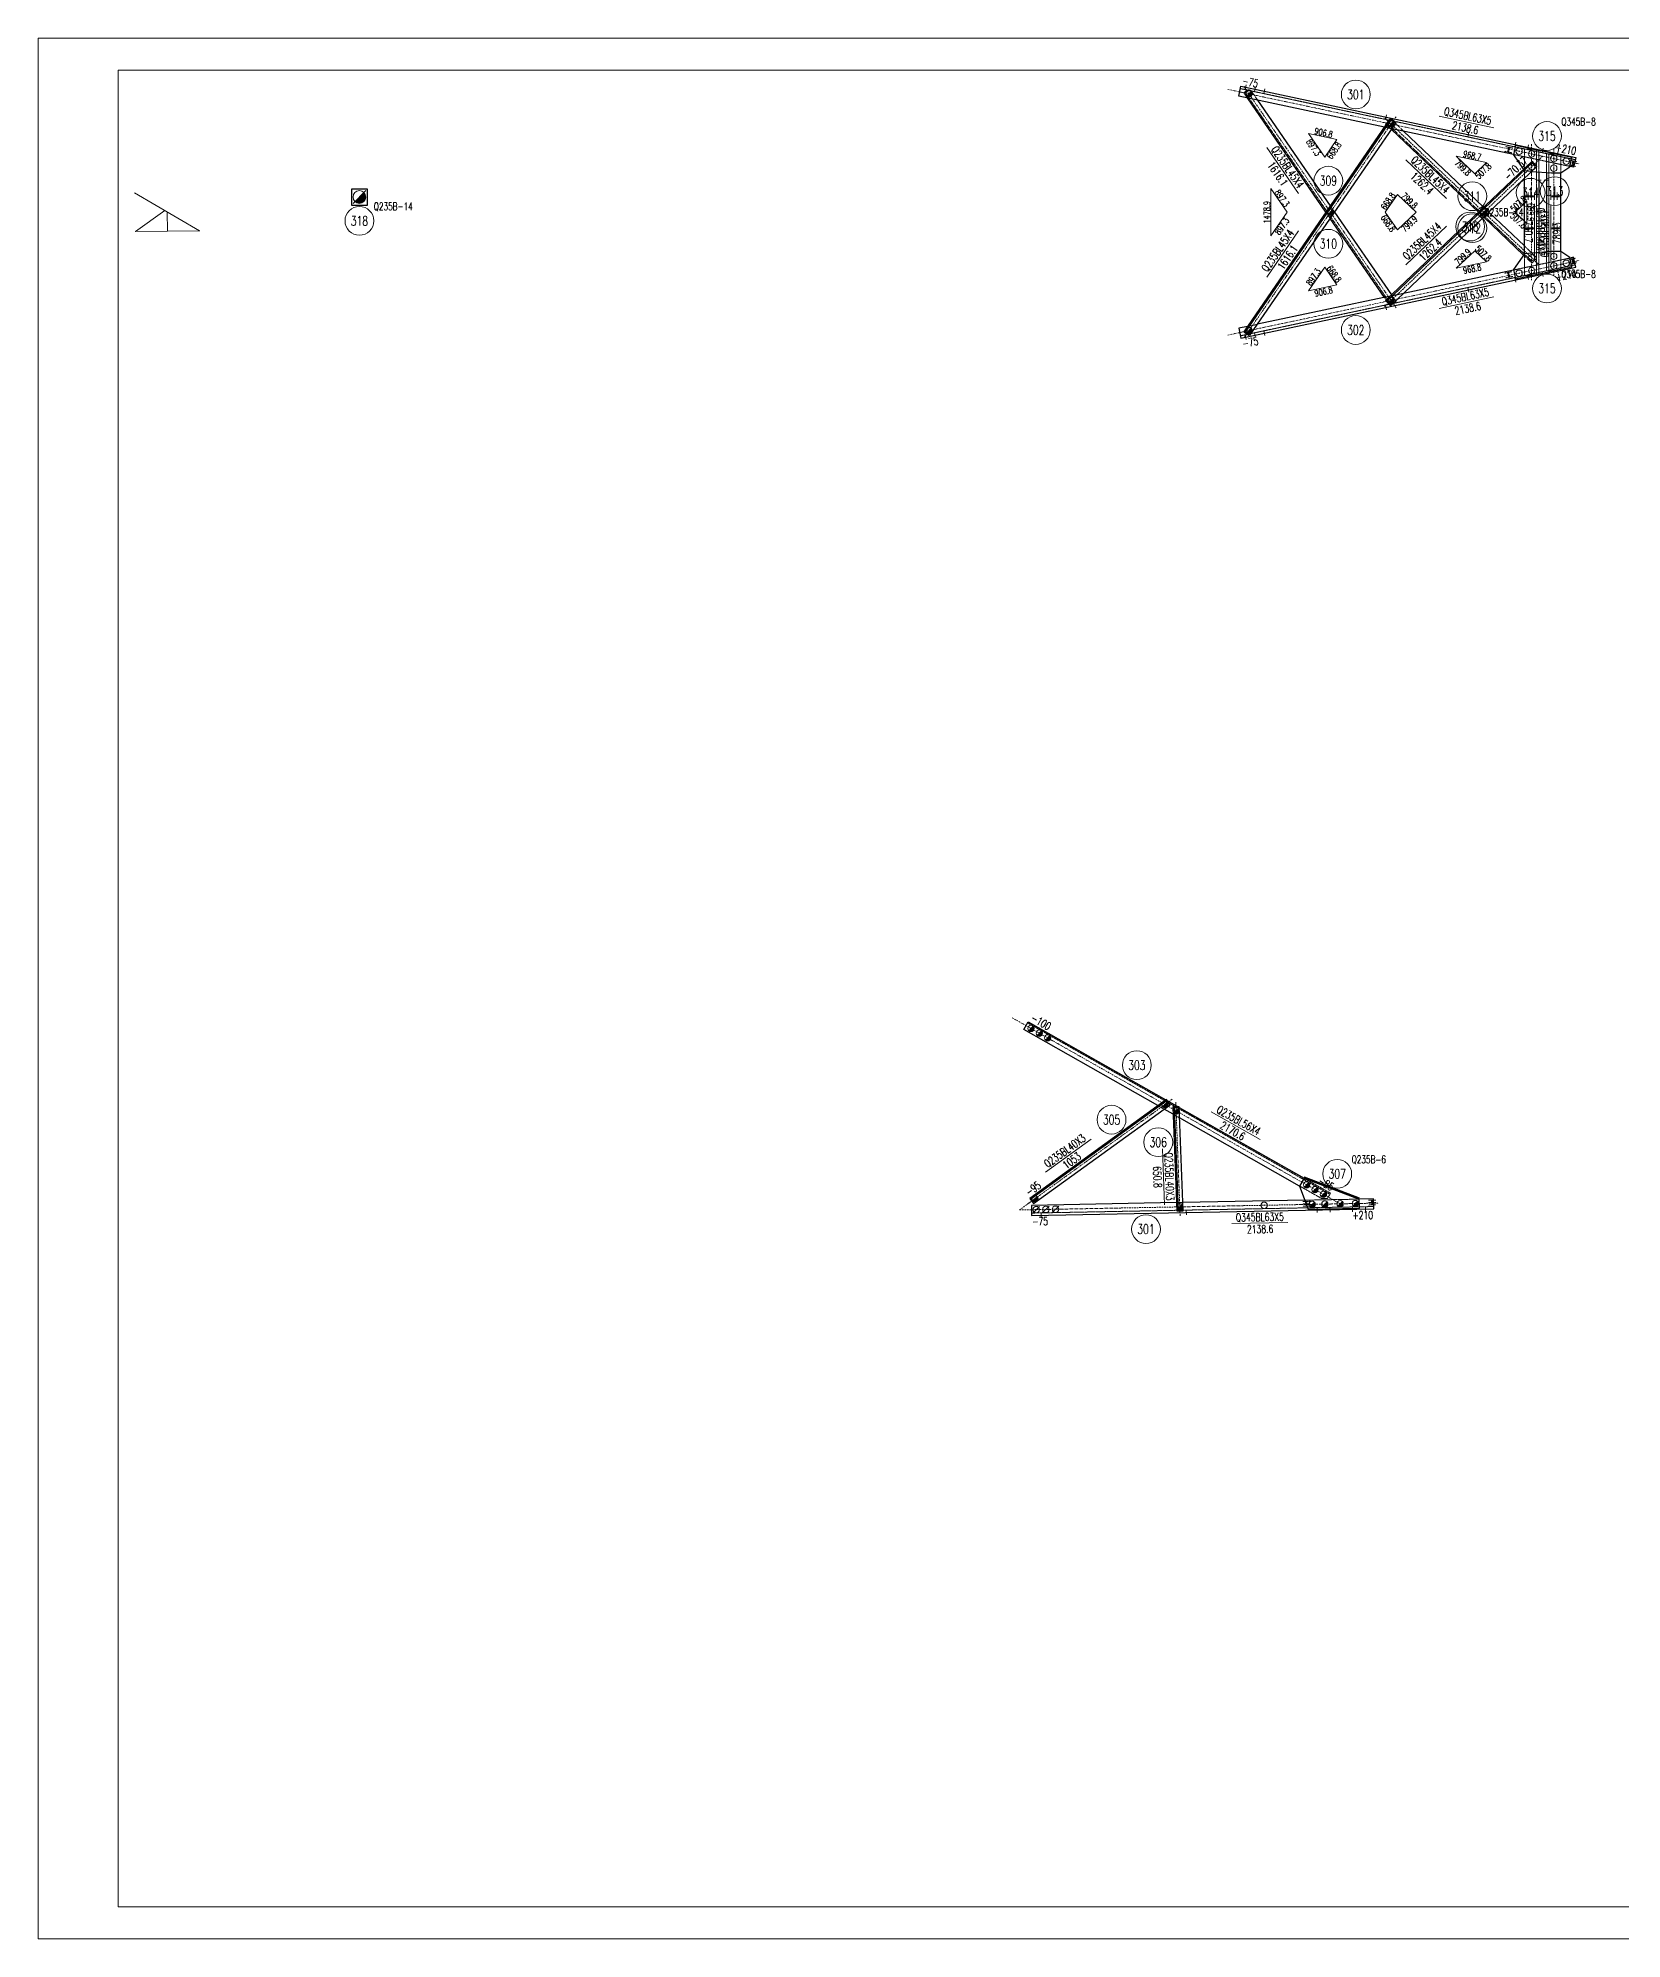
# Model space of a CAD drawing. Extents: x -13400 to 20340, y -61006 to 71674.
# Drawn here: x -13400 to -3505, y 23554 to 35434 of the extents above; entities that cross this region are included whole.
import ezdxf
from ezdxf.enums import TextEntityAlignment as Align

# ---------------------------------------------------------------- set-up
doc = ezdxf.new("R2010")
doc.units = 0
doc.header["$MEASUREMENT"] = 0
doc.linetypes.add('Dash', pattern=[2.75, 2, -0.75])
doc.linetypes.add('DashDot', pattern=[15.6, 9, -3, 0.6, -3])
doc.layers.get('0').update_dxf_attribs({"linetype": 'CONTINUOUS', "lineweight": 25})
doc.styles.get("Standard").update_dxf_attribs({"font": 'simplex.shx', "width": 0.7, "height": 3, "bigfont": 'gbhzfs.shx'})

# ---------------------------------------------------------------- blocks, each defined once
blk = doc.blocks.new('M16X40S')
at = {"color": 3, "linetype": 'Continuous', "lineweight": 13}
blk.add_line((-0.707, -0.707), (0.707, 0.707), dxfattribs=at)
blk.add_circle((0, 0), 1, dxfattribs=at)
for radius in [0.9, 0.8, 0.7, 0.6, 0.5, 0.4, 0.3, 0.2, 0.1]:
    blk.add_arc((0, 0), radius, 225, 45, dxfattribs=at)
blk = doc.blocks.new('M20X55S')
at = {"color": 3, "linetype": 'Continuous', "lineweight": 13}
blk.add_line((-1, -1), (1, 1), dxfattribs=at)
blk.add_circle((0, 0), 1, dxfattribs=at)
blk = doc.blocks.new('DefaultBolt')
at = {"color": 3, "linetype": 'Continuous', "lineweight": 13}
for p, q in [((-0.1, -0.1), (0.1, 0.1)), ((0.1, -0.1), (-0.1, 0.1))]:
    blk.add_line(p, q, dxfattribs=at)
blk.add_circle((0, 0), 1, dxfattribs=at)
blk = doc.blocks.new('M16X50S')
at = {"color": 3, "linetype": 'Continuous', "lineweight": 13}
blk.add_line((-1, -1), (1, 1), dxfattribs=at)
blk.add_circle((0, 0), 1, dxfattribs=at)
for radius in [0.9, 0.8, 0.7, 0.6, 0.5, 0.4, 0.3, 0.2, 0.1]:
    blk.add_arc((0, 0), radius, 225, 45, dxfattribs=at)

msp = doc.modelspace()

# ---------------------------------------------------------------- linework, layer by layer
at = {"color": 7, "linetype": 'Continuous', "lineweight": 18}
for p, q in [((-13400.26316, 35433.99352), (3419.73684, 35433.99352)), ((-13400.26316, 23553.99352), (-13400.26316, 35433.99352)), ((-12900.26316, 35233.99352), (3219.73684, 35233.99352)), ((-12900.26316, 23753.99352), (-12900.26316, 35233.99352)), ((-12900.26316, 23753.99352), (3219.73684, 23753.99352)), ((-13400.26316, 23553.99352), (3419.73684, 23553.99352))]:
    msp.add_line(p, q, dxfattribs=at)
at = {"color": 2, "linetype": 'DashDot', "lineweight": 15}
for p, q in [((-5966.54783, 35112.75951), (-3771.87611, 34646.86012)), ((-4916.31772, 33748.75737), (-5865.64271, 35130.05269)), ((-4916.31772, 34941.75004), (-5865.64271, 33560.45473)), ((-4028.95635, 34023.18308), (-4987.32315, 34934.30589)), ((-3999.82494, 34695.27622), (-4987.32917, 33756.18799)), ((-4068.83954, 34769.90148), (-4068.83954, 33920.60593)), ((-3930.83954, 34740.60593), (-3930.83954, 33949.90148)), ((-5966.54783, 33577.7479), (-3771.87611, 34043.64729)), ((-7314.31164, 29310.94721), (-5265.58264, 28148.31964)), ((-6314.98969, 28801.39238), (-7268.8119, 28110.14832)), ((-6292.03031, 28784.59396), (-6265.10718, 28074.27846)), ((-7268.79806, 28110.15835), (-5025.62617, 28152.89082))]:
    msp.add_line(p, q, dxfattribs=at)
at = {"color": 1, "linetype": 'Dash', "lineweight": 20}
for p, q in [((-5888.82189, 35117.72731), (-3796.86131, 34673.63212)), ((-5867.60567, 35092.30157), (-5840.40938, 35110.9928)), ((-5844.95589, 35059.34549), (-5867.60567, 35092.30157)), ((-4948.18904, 33768.64805), (-5861.01263, 35096.83278)), ((-5840.40938, 35110.9928), (-5823.72301, 35107.90005)), ((-5823.72301, 35107.90005), (-5781.02549, 35045.77393)), ((-4940.72836, 34867.39011), (-4988.37922, 34877.50575)), ((-4981.42911, 34896.9671), (-4955.93401, 34923.78127)), ((-4944.51821, 34861.87577), (-4981.42911, 34896.9671)), ((-4061.03455, 34032.98299), (-4975.91666, 34902.76476)), ((-4955.93401, 34923.78127), (-4940.99988, 34920.6217)), ((-4940.99988, 34920.6217), (-4868.98914, 34852.16083)), ((-4218.99125, 34722.13449), (-4238.55528, 34726.28767)), ((-4212.76148, 34751.48053), (-4232.32551, 34755.63371)), ((-4212.76148, 34751.48053), (-4218.99125, 34722.13449)), ((-4212.76148, 34751.48053), (-4218.99125, 34722.13449)), ((-4218.99125, 34722.13449), (-4213.12204, 34720.88854)), ((-4218.99125, 34722.13449), (-4213.12204, 34720.88854)), ((-4213.12204, 34720.88854), (-4206.89227, 34750.23457)), ((-4213.12204, 34720.88854), (-4206.89227, 34750.23457)), ((-4213.12204, 34720.88854), (-4193.55802, 34716.73536)), ((-4206.89227, 34750.23457), (-4212.76148, 34751.48053)), ((-4206.89227, 34750.23457), (-4212.76148, 34751.48053)), ((-4206.89227, 34750.23457), (-4187.32825, 34746.08139)), ((-3828.8442, 34631.352), (-4182.04848, 34706.33254)), ((-4113.83954, 34556.49202), (-4113.83954, 34739.90148)), ((-4113.83954, 34739.90148), (-4065.83954, 34739.90148)), ((-4065.83954, 34739.90148), (-4023.83954, 34730.90148)), ((-4038.83954, 34734.11577), (-4038.83954, 33956.39164)), ((-4023.83954, 34730.90148), (-4023.83954, 34597.07232)), ((-3975.83954, 34710.60593), (-3975.83954, 34593.093)), ((-3927.83954, 34710.60593), (-3975.83954, 34710.60593)), ((-3960.83954, 34710.60593), (-3960.83954, 33979.90148)), ((-3885.83954, 34701.60593), (-3927.83954, 34710.60593)), ((-3885.83954, 34590.60593), (-3885.83954, 34701.60593)), ((-4119.72807, 34612.99133), (-4113.83954, 34604.53354)), ((-4113.83954, 34604.53354), (-4067.37205, 34600.68127)), ((-3817.92873, 34636.99429), (-3837.49275, 34641.14747)), ((-3811.69896, 34666.34033), (-3831.26298, 34670.49351)), ((-3811.69896, 34666.34033), (-3817.92873, 34636.99429)), ((-3811.69896, 34666.34033), (-3817.92873, 34636.99429)), ((-3817.92873, 34636.99429), (-3812.05952, 34635.74834)), ((-3817.92873, 34636.99429), (-3812.05952, 34635.74834)), ((-3812.05952, 34635.74834), (-3805.82975, 34665.09438)), ((-3812.05952, 34635.74834), (-3805.82975, 34665.09438)), ((-3812.05952, 34635.74834), (-3792.4955, 34631.59516)), ((-3805.82975, 34665.09438), (-3811.69896, 34666.34033)), ((-3805.82975, 34665.09438), (-3811.69896, 34666.34033)), ((-3805.82975, 34665.09438), (-3786.26573, 34660.9412)), ((-4110.83954, 34448.25371), (-4110.83954, 34468.25371)), ((-4090.83954, 34448.25371), (-4090.83954, 34468.25371)), ((-4070.83954, 34448.25371), (-4070.83954, 34468.25371)), ((-4050.83954, 34448.25371), (-4050.83954, 34468.25371)), ((-3948.83954, 34448.25371), (-3948.83954, 34468.25371)), ((-3928.83954, 34448.25371), (-3928.83954, 34468.25371)), ((-3908.83954, 34448.25371), (-3908.83954, 34468.25371)), ((-3888.83954, 34448.25371), (-3888.83954, 34468.25371)), ((-5326.87939, 34305.5292), (-5354.18092, 34345.25371)), ((-5326.87939, 34384.97821), (-5299.57787, 34345.25371)), ((-4402.63596, 34343.95403), (-4369.981, 34312.90883)), ((-4365.60112, 34311.49718), (-4401.83775, 34345.94748)), ((-4370.8302, 34378.55931), (-4334.59357, 34344.10901)), ((-4333.70416, 34347.40707), (-4366.35912, 34378.45226)), ((-4050.83954, 34448.25371), (-4110.83954, 34448.25371)), ((-4110.83954, 34448.25371), (-4110.83954, 34442.25371)), ((-4050.83954, 34448.25371), (-4110.83954, 34448.25371)), ((-4110.83954, 34448.25371), (-4110.83954, 34442.25371)), ((-4110.83954, 34442.25371), (-4050.83954, 34442.25371)), ((-4110.83954, 34442.25371), (-4050.83954, 34442.25371)), ((-4110.83954, 34442.25371), (-4110.83954, 34422.25371)), ((-4090.83954, 34442.25371), (-4090.83954, 34422.25371)), ((-4070.83954, 34442.25371), (-4070.83954, 34422.25371)), ((-4050.83954, 34442.25371), (-4050.83954, 34448.25371)), ((-4050.83954, 34442.25371), (-4050.83954, 34448.25371)), ((-4050.83954, 34442.25371), (-4050.83954, 34422.25371)), ((-3888.83954, 34448.25371), (-3948.83954, 34448.25371)), ((-3948.83954, 34448.25371), (-3948.83954, 34442.25371)), ((-3888.83954, 34448.25371), (-3948.83954, 34448.25371)), ((-3948.83954, 34448.25371), (-3948.83954, 34442.25371)), ((-3948.83954, 34442.25371), (-3888.83954, 34442.25371)), ((-3948.83954, 34442.25371), (-3888.83954, 34442.25371)), ((-3948.83954, 34442.25371), (-3948.83954, 34422.25371)), ((-3928.83954, 34442.25371), (-3928.83954, 34422.25371)), ((-3908.83954, 34442.25371), (-3908.83954, 34422.25371)), ((-3888.83954, 34442.25371), (-3888.83954, 34448.25371)), ((-3888.83954, 34442.25371), (-3888.83954, 34448.25371)), ((-3888.83954, 34442.25371), (-3888.83954, 34422.25371)), ((-4110.83954, 34248.25371), (-4110.83954, 34268.25371)), ((-4050.83954, 34248.25371), (-4110.83954, 34248.25371)), ((-4110.83954, 34248.25371), (-4110.83954, 34242.25371)), ((-4050.83954, 34248.25371), (-4110.83954, 34248.25371)), ((-4110.83954, 34248.25371), (-4110.83954, 34242.25371)), ((-4110.83954, 34242.25371), (-4050.83954, 34242.25371)), ((-4110.83954, 34242.25371), (-4050.83954, 34242.25371)), ((-4110.83954, 34242.25371), (-4110.83954, 34222.25371)), ((-4090.83954, 34248.25371), (-4090.83954, 34268.25371)), ((-4090.83954, 34242.25371), (-4090.83954, 34222.25371)), ((-4070.83954, 34248.25371), (-4070.83954, 34268.25371)), ((-4070.83954, 34242.25371), (-4070.83954, 34222.25371)), ((-4050.83954, 34248.25371), (-4050.83954, 34268.25371)), ((-4050.83954, 34242.25371), (-4050.83954, 34248.25371)), ((-4050.83954, 34242.25371), (-4050.83954, 34248.25371)), ((-4050.83954, 34242.25371), (-4050.83954, 34222.25371)), ((-3948.83954, 34248.25371), (-3948.83954, 34268.25371)), ((-3888.83954, 34248.25371), (-3948.83954, 34248.25371)), ((-3948.83954, 34248.25371), (-3948.83954, 34242.25371)), ((-3888.83954, 34248.25371), (-3948.83954, 34248.25371)), ((-3948.83954, 34248.25371), (-3948.83954, 34242.25371)), ((-3948.83954, 34242.25371), (-3888.83954, 34242.25371)), ((-3948.83954, 34242.25371), (-3888.83954, 34242.25371)), ((-3948.83954, 34242.25371), (-3948.83954, 34222.25371)), ((-3928.83954, 34248.25371), (-3928.83954, 34268.25371)), ((-3928.83954, 34242.25371), (-3928.83954, 34222.25371)), ((-3908.83954, 34248.25371), (-3908.83954, 34268.25371)), ((-3908.83954, 34242.25371), (-3908.83954, 34222.25371)), ((-3888.83954, 34248.25371), (-3888.83954, 34268.25371)), ((-3888.83954, 34242.25371), (-3888.83954, 34248.25371)), ((-3888.83954, 34242.25371), (-3888.83954, 34248.25371)), ((-3888.83954, 34242.25371), (-3888.83954, 34222.25371)), ((-4113.83954, 34134.23735), (-4039.16317, 34063.24225)), ((-3975.83954, 34097.44746), (-3975.83954, 33979.90148)), ((-3885.83954, 33988.90148), (-3885.83954, 34099.90148)), ((-5888.82189, 33572.7801), (-3796.86131, 34016.87529)), ((-3828.8442, 34059.15541), (-4182.04848, 33984.17487)), ((-4066.547, 34027.18533), (-4119.7032, 34077.72112)), ((-4113.83954, 33950.60593), (-4113.83954, 34086.15895)), ((-4038.98473, 34056.17362), (-4066.547, 34027.18533)), ((-4039.16317, 34063.24225), (-4038.98473, 34056.17362)), ((-4023.83954, 34093.52102), (-4023.83954, 33959.60593)), ((-3975.83954, 33979.90148), (-3927.83954, 33979.90148)), ((-3927.83954, 33979.90148), (-3885.83954, 33988.90148)), ((-3817.92873, 34053.51312), (-3837.49275, 34049.35994)), ((-3811.69896, 34024.16708), (-3831.26298, 34020.0139)), ((-3817.92873, 34053.51312), (-3812.05952, 34054.75907)), ((-3817.92873, 34053.51312), (-3812.05952, 34054.75907)), ((-3811.69896, 34024.16708), (-3817.92873, 34053.51312)), ((-3811.69896, 34024.16708), (-3817.92873, 34053.51312)), ((-3812.05952, 34054.75907), (-3792.4955, 34058.91225)), ((-3812.05952, 34054.75907), (-3805.82975, 34025.41303)), ((-3812.05952, 34054.75907), (-3805.82975, 34025.41303)), ((-3805.82975, 34025.41303), (-3811.69896, 34024.16708)), ((-3805.82975, 34025.41303), (-3811.69896, 34024.16708)), ((-3805.82975, 34025.41303), (-3786.26573, 34029.56622)), ((-4218.99125, 33968.37292), (-4238.55528, 33964.21974)), ((-4212.76148, 33939.02688), (-4232.32551, 33934.8737)), ((-4218.99125, 33968.37292), (-4213.12204, 33969.61888)), ((-4218.99125, 33968.37292), (-4213.12204, 33969.61888)), ((-4212.76148, 33939.02688), (-4218.99125, 33968.37292)), ((-4212.76148, 33939.02688), (-4218.99125, 33968.37292)), ((-4213.12204, 33969.61888), (-4193.55802, 33973.77206)), ((-4213.12204, 33969.61888), (-4206.89227, 33940.27284)), ((-4213.12204, 33969.61888), (-4206.89227, 33940.27284)), ((-4206.89227, 33940.27284), (-4212.76148, 33939.02688)), ((-4206.89227, 33940.27284), (-4212.76148, 33939.02688)), ((-4206.89227, 33940.27284), (-4187.32825, 33944.42602)), ((-4065.83954, 33950.60593), (-4113.83954, 33950.60593)), ((-4023.83954, 33959.60593), (-4065.83954, 33950.60593)), ((-4956.79594, 33767.04708), (-4988.37922, 33813.00166)), ((-4937.4304, 33770.64926), (-4956.79594, 33767.04708)), ((-4869.01596, 33838.34088), (-4953.08312, 33820.49455)), ((-4944.52149, 33828.63642), (-4915.1789, 33785.94209)), ((-4915.1789, 33785.94209), (-4937.4304, 33770.64926)), ((-5781.02549, 33644.73348), (-5844.95589, 33631.16192)), ((-7217.469, 29278.98626), (-5329.63744, 28207.66594)), ((-6365.3243, 28740.21458), (-6403.5535, 28761.90917)), ((-6353.72453, 28798.0207), (-6346.71192, 28794.04114)), ((-6278.09285, 28755.10069), (-6270.73991, 28750.92799)), ((-6268.24572, 28685.12373), (-6309.15437, 28708.33886)), ((-5490.93504, 28308.39867), (-5325.68901, 28214.62367)), ((-6248.21326, 28156.60541), (-6288.2131, 28155.84341)), ((-5380.28916, 28181.21971), (-5518.57399, 28259.69458)), ((-5478.90996, 28163.47325), (-5498.90633, 28163.09232)), ((-5146.11866, 28177.60033), (-5485.87579, 28171.12795)), ((-5472.91105, 28163.58753), (-5478.90996, 28163.47325)), ((-5472.91105, 28163.58753), (-5478.90996, 28163.47325)), ((-5478.90996, 28163.47325), (-5478.33856, 28133.47869)), ((-5478.90996, 28163.47325), (-5478.33856, 28133.47869)), ((-5472.91105, 28163.58753), (-5452.91468, 28163.96846)), ((-5472.33965, 28133.59297), (-5472.91105, 28163.58753)), ((-5472.33965, 28133.59297), (-5472.91105, 28163.58753)), ((-5343.95046, 28182.44418), (-5380.28916, 28181.21971)), ((-5325.68901, 28214.62367), (-5343.95046, 28182.44418)), ((-5068.98433, 28171.28234), (-5088.98071, 28170.90141)), ((-5068.69864, 28156.28506), (-5088.69501, 28155.90413)), ((-5062.98542, 28171.39662), (-5068.98433, 28171.28234)), ((-5062.98542, 28171.39662), (-5068.98433, 28171.28234)), ((-5068.98433, 28171.28234), (-5068.41294, 28141.28778)), ((-5068.98433, 28171.28234), (-5068.41294, 28141.28778)), ((-5062.98542, 28171.39662), (-5042.98905, 28171.77755)), ((-5062.41403, 28141.40206), (-5062.98542, 28171.39662)), ((-5062.41403, 28141.40206), (-5062.98542, 28171.39662)), ((-5062.69972, 28156.39934), (-5042.70335, 28156.78027)), ((-7193.41169, 28090.59065), (-5055.22075, 28131.32323)), ((-5478.62426, 28148.47597), (-5498.62063, 28148.09504)), ((-5478.33856, 28133.47869), (-5498.33493, 28133.09776)), ((-5478.33856, 28133.47869), (-5472.33965, 28133.59297)), ((-5478.33856, 28133.47869), (-5472.33965, 28133.59297)), ((-5472.62535, 28148.59025), (-5452.62898, 28148.97118)), ((-5472.33965, 28133.59297), (-5452.34328, 28133.9739)), ((-5068.41294, 28141.28778), (-5088.40931, 28140.90685)), ((-5068.41294, 28141.28778), (-5062.41403, 28141.40206)), ((-5068.41294, 28141.28778), (-5062.41403, 28141.40206)), ((-5062.41403, 28141.40206), (-5042.41765, 28141.78299))]:
    msp.add_line(p, q, dxfattribs=at)
at = {"color": 7, "linetype": 'Continuous', "lineweight": 13}
for p, q in [((-4646.67742, 34946.0423), (-4304.30697, 34873.36164)), ((-5525.18159, 34461.6496), (-5723.42193, 34750.09504)), ((-4601.31734, 34432.10874), (-4854.978, 34673.26485)), ((-4050.83954, 34398.46963), (-4050.83954, 34048.46963)), ((-3948.83954, 34388.70445), (-3948.83954, 34038.70445)), ((-5525.18159, 34228.85781), (-5723.42193, 33940.41238)), ((-4601.39092, 34258.44231), (-4855.01767, 34017.25053)), ((-4646.67742, 33744.46512), (-4304.30697, 33817.14577)), ((-6070.15003, 28723.33085), (-5765.74947, 28550.58741)), ((-6821.73187, 28551.47567), (-7105.13464, 28346.09098)), ((-6376.02042, 28492.31934), (-6362.76387, 28142.57048)), ((-5941.20513, 28024.42888), (-5591.26862, 28031.09518))]:
    msp.add_line(p, q, dxfattribs=at)
at = {"color": 7, "linetype": 'Continuous', "lineweight": 30}
for p, q in [((-4945.6717, 34925.52216), (-5861.01263, 33593.67464)), ((-4061.15591, 34657.65193), (-4975.92723, 33787.73061)), ((-6346.32312, 28793.50464), (-7198.93006, 28175.61226)), ((-6302.88542, 28754.16098), (-6278.23484, 28103.80243))]:
    msp.add_line(p, q, dxfattribs=at)
at = {"color": 1, "linetype": 'Continuous', "lineweight": 18}
for p, q in [((-5285.02461, 34799.65887), (-5462.428, 34837.31924)), ((-5462.428, 34837.31924), (-5360.78441, 34689.42487)), ((-5360.78441, 34689.42487), (-5285.02461, 34799.65887)), ((-4350.66923, 34655.58715), (-4540.19532, 34695.821)), ((-4540.19532, 34695.821), (-4424.26263, 34585.6028)), ((-4424.26263, 34585.6028), (-4350.66923, 34655.58715)), ((-5597.32227, 34345.25371), (-5698.96587, 34493.14807)), ((-5698.96587, 34493.14807), (-5698.96587, 34197.35934)), ((-4907.30118, 34455.50343), (-4983.06098, 34345.26943)), ((-4791.3685, 34345.28523), (-4907.30118, 34455.50343)), ((-5698.96587, 34197.35934), (-5597.32227, 34345.25371)), ((-4983.06098, 34345.26943), (-4907.30157, 34235.03534)), ((-4907.30157, 34235.03534), (-4791.3685, 34345.28523)), ((-4097.9668, 34415.3082), (-4171.5602, 34345.32384)), ((-4171.5602, 34345.32384), (-4097.96606, 34275.33283)), ((-4097.96606, 34275.33283), (-4097.9668, 34415.3082)), ((-4424.26216, 34105.01152), (-4540.19523, 33994.76163)), ((-4350.66802, 34035.02051), (-4424.26216, 34105.01152)), ((-5360.78493, 34001.08243), (-5462.42852, 33853.18806)), ((-5285.02551, 33890.84835), (-5360.78493, 34001.08243)), ((-4540.19523, 33994.76163), (-4350.66802, 34035.02051)), ((-5462.42852, 33853.18806), (-5285.02551, 33890.84835))]:
    msp.add_line(p, q, dxfattribs=at)
at = {"color": 7, "linetype": 'Continuous', "lineweight": 20}
for p, q in [((-12798.07236, 34466.00579), (-12390.50913, 34229.67561)), ((-12608.13201, 34355.8668), (-12791.20566, 34225.77386)), ((-12594.29075, 34347.8407), (-12590.85752, 34227.72465)), ((-12791.20591, 34225.77368), (-12390.50913, 34229.67561))]:
    msp.add_line(p, q, dxfattribs=at)
at = {"color": 7, "linetype": 'Continuous', "lineweight": 30}
for points in [[(-5898.78953, 35070.77365), (-5885.70701, 35132.40033)], [(-4988.37922, 34877.50575), (-5898.78953, 35070.77365)], [(-5885.70701, 35132.40033), (-3793.74643, 34688.30514)], [(-5354.18092, 34345.25371), (-5844.95589, 35059.34549)], [(-4952.26474, 34930.05337), (-5867.60567, 33598.20584)], [(-5781.02549, 35045.77393), (-5326.87939, 34384.97821)], [(-4915.1789, 34904.56533), (-4952.26474, 34930.05337)], [(-5826.55502, 33578.48671), (-4915.1789, 34904.56533)], [(-4401.83775, 34345.94748), (-4944.51821, 34861.87577)], [(-4182.04848, 34706.33254), (-4940.72836, 34867.39011)], [(-4868.98914, 34852.16083), (-4370.8302, 34378.55931)], [(-4170.21191, 34762.09001), (-4182.67145, 34703.39793)], [(-4182.67145, 34703.39793), (-4119.72807, 34612.99133)], [(-3817.00763, 34687.10948), (-4170.21191, 34762.09001)], [(-4066.66924, 34663.44876), (-4981.44057, 33793.52743)], [(-4950.42807, 33760.92031), (-4035.65674, 34630.84163)], [(-4067.37205, 34600.68127), (-3945.83954, 34590.60593)], [(-4035.65674, 34630.84163), (-4066.66924, 34663.44876)], [(-4023.83954, 34597.07232), (-4023.83954, 34093.52102)], [(-3975.83954, 34593.093), (-3975.83954, 34097.44746)], [(-3945.83954, 34590.60593), (-3885.83954, 34590.60593)], [(-3885.83954, 34590.60593), (-3829.46717, 34628.4174)], [(-3885.83954, 34099.90148), (-3885.83954, 34590.60593)], [(-3829.46717, 34628.4174), (-3817.00763, 34687.10948)], [(-3806.82894, 34626.67846), (-3828.8442, 34631.352)], [(-3793.74643, 34688.30514), (-3806.82894, 34626.67846)], [(-11342.42726, 34490.38974), (-11442.42726, 34490.38974)], [(-11442.42726, 34490.38974), (-11442.42726, 34390.38974)], [(-11342.42726, 34390.38974), (-11342.42726, 34490.38974)], [(-4113.83954, 34086.15895), (-4113.83954, 34556.49202)], [(-11442.42726, 34390.38974), (-11342.42726, 34390.38974)], [(-5299.57787, 34345.25371), (-4944.52149, 33828.63642)], [(-4368.76091, 34380.73565), (-4403.21223, 34344.50189)], [(-4403.21223, 34344.50189), (-4402.63596, 34343.95403)], [(-4366.35912, 34378.45226), (-4368.76091, 34380.73565)], [(-4366.9756, 34310.05159), (-4332.52428, 34346.28535)], [(-4334.59357, 34344.10901), (-4113.83954, 34134.23735)], [(-4332.52428, 34346.28535), (-4333.70416, 34347.40707)], [(-4988.37922, 33813.00166), (-5326.87939, 34305.5292)], [(-4369.981, 34312.90883), (-4366.9756, 34310.05159)], [(-4119.7032, 34077.72112), (-4365.60112, 34311.49718)], [(-3945.83954, 34099.90148), (-4113.83954, 34086.15895)], [(-3885.83954, 34099.90148), (-3945.83954, 34099.90148)], [(-3829.46717, 34062.09001), (-3885.83954, 34099.90148)], [(-5885.70701, 33558.10708), (-3793.74643, 34002.20227)], [(-4182.04848, 33984.17487), (-4869.01596, 33838.34088)], [(-4113.83954, 34086.15895), (-4182.67145, 33987.10948)], [(-4182.67145, 33987.10948), (-4170.21191, 33928.4174)], [(-4170.21191, 33928.4174), (-3817.00763, 34003.39793)], [(-3817.00763, 34003.39793), (-3829.46717, 34062.09001)], [(-3806.82894, 34063.82895), (-3828.8442, 34059.15541)], [(-3793.74643, 34002.20227), (-3806.82894, 34063.82895)], [(-4953.08312, 33820.49455), (-5781.02549, 33644.73348)], [(-4981.44057, 33793.52743), (-4950.42807, 33760.92031)], [(-5844.95589, 33631.16192), (-5898.78953, 33619.73376)], [(-5898.78953, 33619.73376), (-5885.70701, 33558.10708)], [(-5867.60567, 33598.20584), (-5836.28873, 33576.68261)], [(-5836.28873, 33576.68261), (-5826.55502, 33578.48671)], [(-7241.15952, 29237.2399), (-7213.52058, 29285.94399)], [(-6403.5535, 28761.90917), (-7241.15952, 29237.2399)], [(-7213.52058, 29285.94399), (-6353.72453, 28798.0207)], [(-6351.01762, 28799.98242), (-7203.62456, 28182.09004)], [(-7180.15203, 28149.70115), (-6327.54509, 28767.59353)], [(-6327.54509, 28767.59353), (-6351.01762, 28799.98242)], [(-6346.71192, 28794.04114), (-6278.09285, 28755.10069)], [(-6270.90839, 28755.373), (-6310.87968, 28753.85797)], [(-6310.87968, 28753.85797), (-6286.2291, 28103.49942)], [(-6246.2578, 28105.01445), (-6270.90839, 28755.373)], [(-6270.73991, 28750.92799), (-5490.93504, 28308.39867)], [(-6309.15437, 28708.33886), (-6365.3243, 28740.21458)], [(-5518.57399, 28259.69458), (-6268.24572, 28685.12373)], [(-5490.93504, 28308.39867), (-5518.57399, 28259.69458)], [(-5488.80703, 28314.00863), (-5490.93504, 28308.39867)], [(-5146.11866, 28177.60033), (-5490.93504, 28308.39867)], [(-5490.93504, 28308.39867), (-5146.11866, 28177.60033)], [(-5143.99065, 28183.21029), (-5488.80703, 28314.00863)], [(-7203.62456, 28182.09004), (-7180.15203, 28149.70115)], [(-6288.2131, 28155.84341), (-7194.32592, 28138.58195)], [(-5485.87579, 28171.12795), (-6248.21326, 28156.60541)], [(-5518.57399, 28259.69458), (-5464.97496, 28114.51577)], [(-5146.11866, 28177.60033), (-5143.99065, 28183.21029)], [(-5056.13499, 28179.31452), (-5146.11866, 28177.60033)], [(-5145.03301, 28120.61067), (-5146.11866, 28177.60033)], [(-5054.93506, 28116.32595), (-5056.13499, 28179.31452)], [(-7194.32592, 28138.58195), (-7193.12599, 28075.59337)], [(-7193.12599, 28075.59337), (-5054.93506, 28116.32595)], [(-6286.2291, 28103.49942), (-6246.2578, 28105.01445)], [(-5464.97496, 28114.51577), (-5145.03301, 28120.61067)]]:
    msp.add_lwpolyline(points, dxfattribs=at)
at = {"color": 3, "linetype": 'Continuous', "lineweight": 20}
for points in [[(-5853.24609, 35140.84358), (-5859.47586, 35111.49754)], [(-5794.55401, 35128.38404), (-5800.78378, 35099.038)], [(-5735.86193, 35115.9245), (-5742.0917, 35086.57846)], [(-4976.00551, 34954.61717), (-4982.23528, 34925.27113)], [(-4460.69941, 34845.22459), (-4466.92918, 34815.87855)], [(-4167.23903, 34782.92688), (-4173.4688, 34753.58084)], [(-4088.98293, 34766.31416), (-4095.2127, 34736.96812)], [(-3996.05381, 34746.58655), (-4002.28358, 34717.24052)], [(-3903.12469, 34726.85895), (-3909.35446, 34697.51291)], [(-4008.83954, 34545.25371), (-4038.83954, 34545.25371)], [(-3990.83954, 34545.25371), (-3960.83954, 34545.25371)], [(-4008.83954, 34345.25371), (-4038.83954, 34345.25371)], [(-3990.83954, 34345.25371), (-3960.83954, 34345.25371)], [(-4008.83954, 34145.25371), (-4038.83954, 34145.25371)], [(-3990.83954, 34145.25371), (-3960.83954, 34145.25371)], [(-3903.12469, 33963.64846), (-3909.35446, 33992.9945)], [(-4460.69941, 33845.28282), (-4466.92918, 33874.62886)], [(-4167.23903, 33907.58053), (-4173.4688, 33936.92657)], [(-4088.98293, 33924.19325), (-4095.2127, 33953.53929)], [(-3996.05381, 33943.92086), (-4002.28358, 33973.2669)], [(-4976.00551, 33735.89025), (-4982.23528, 33765.23628)], [(-5853.24609, 33549.66383), (-5859.47586, 33579.00987)], [(-5794.55401, 33562.12337), (-5800.78378, 33591.46941)], [(-5735.86193, 33574.58291), (-5742.0917, 33603.92895)], [(-7132.85118, 28061.73889), (-7133.42257, 28091.73345)], [(-6226.22797, 28079.01008), (-6226.79937, 28109.00464)], [(-5408.16633, 28094.59417), (-5408.73773, 28124.58873)], [(-5328.18084, 28096.11789), (-5328.75224, 28126.11245)], [(-5187.13117, 28098.80489), (-5187.70257, 28128.79945)], [(-5107.14568, 28100.32862), (-5107.71708, 28130.32317)]]:
    msp.add_lwpolyline(points, dxfattribs=at)
at = {"color": 7, "linetype": 'Continuous', "lineweight": 13}
for centre in [(-5167.82857, 35081.21053), (-3973.05153, 34821.44167), (-5338.96723, 34542.17789), (-4439.82052, 34445.21066), (-4074.83954, 34467.03778), (-3924.83954, 34476.80296), (-11392.42726, 34291.38974), (-4453.30664, 34255.52701), (-4439.72433, 34245.36656), (-5338.96723, 34148.32952), (-3973.05153, 33869.06574), (-5167.82857, 33609.29688), (-6535.38167, 29014.93909), (-6693.31446, 28674.18079), (-6401.59179, 28533.32207), (-5283.41469, 28335.56373), (-6478.51007, 27990.18886)]:
    msp.add_circle(centre, 90, dxfattribs=at)
at = {"color": 3, "linetype": 'Continuous', "lineweight": 13}
for centre in [(-12798.07236, 34466.00579), (-12608.13201, 34355.8668), (-12594.29075, 34347.8407), (-12791.20591, 34225.77368), (-12791.20566, 34225.77386), (-12590.85752, 34227.72465), (-12390.50913, 34229.67561), (-12390.50913, 34229.67561)]:
    msp.add_circle(centre, 0.2, dxfattribs=at)

# ---------------------------------------------------------------- block references
for name, p, xscale, yscale, zscale in [('M16X40S', (-5834.49066, 35084.72555), 20.00000000000454, 20.00000000000454, 20.00000000000454), ('M16X50S', (-4947.46978, 34896.4229), 20.00000000000454, 20.00000000000454, 20.00000000000454), ('DefaultBolt', (-4147.09565, 34726.5142), 20.00000000000454, 20.00000000000454, 20.00000000000454), ('DefaultBolt', (-4068.83954, 34709.90148), 20.00000000000454, 20.00000000000454, 20.00000000000454), ('DefaultBolt', (-3930.83954, 34680.60593), 20.00000000000454, 20.00000000000454, 20.00000000000454), ('DefaultBolt', (-4068.83954, 34629.53354), 20.00000000000454, 20.00000000000454, 20.00000000000454), ('DefaultBolt', (-3930.83954, 34620.60593), 20.00000000000454, 20.00000000000454, 20.00000000000454), ('DefaultBolt', (-3852.58344, 34663.99321), 20.00000000000454, 20.00000000000454, 20.00000000000454), ('M16X50S', (-11392.42726, 34440.38974), 39.99999999999772, 39.99999999999772, 39.99999999999772), ('M16X40S', (-5326.27269, 34345.25371), 20.00000000000454, 20.00000000000454, 20.00000000000454), ('M16X50S', (-4367.87113, 34345.3906), 20.00000000000454, 20.00000000000454, 20.00000000000454), ('DefaultBolt', (-4147.09565, 33963.99321), 20.00000000000454, 20.00000000000454, 20.00000000000454), ('DefaultBolt', (-4068.83954, 34061.15895), 20.00000000000454, 20.00000000000454, 20.00000000000454), ('DefaultBolt', (-4068.83954, 33980.60593), 20.00000000000454, 20.00000000000454, 20.00000000000454), ('DefaultBolt', (-3930.83954, 34069.90148), 20.00000000000454, 20.00000000000454, 20.00000000000454), ('DefaultBolt', (-3930.83954, 34009.90148), 20.00000000000454, 20.00000000000454, 20.00000000000454), ('DefaultBolt', (-3852.58344, 34026.5142), 20.00000000000454, 20.00000000000454, 20.00000000000454), ('M16X50S', (-4947.47054, 33794.08435), 20.00000000000454, 20.00000000000454, 20.00000000000454), ('M16X40S', (-5834.49066, 33605.78187), 20.00000000000454, 20.00000000000454, 20.00000000000454), ('M16X40S', (-7196.89999, 29244.3176), 20.00000000000454, 20.00000000000454, 20.00000000000454), ('M16X40S', (-7144.71704, 29214.70444), 20.00000000000454, 20.00000000000454, 20.00000000000454), ('M16X40S', (-7092.53408, 29185.09128), 20.00000000000454, 20.00000000000454, 20.00000000000454), ('M16X40S', (-6359.52406, 28769.11744), 20.00000000000454, 20.00000000000454, 20.00000000000454), ('M16X40S', (-6289.94714, 28729.63343), 20.00000000000454, 20.00000000000454, 20.00000000000454), ('M16X40S', (-5474.31445, 28266.77228), 20.00000000000454, 20.00000000000454, 20.00000000000454), ('M16X40S', (-7171.63173, 28180.57572), 20.00000000000454, 20.00000000000454, 20.00000000000454), ('DefaultBolt', (-5740.49647, 28139.27253), 20.00000000000454, 20.00000000000454, 20.00000000000454), ('M16X40S', (-5440.55089, 28144.98649), 20.00000000000454, 20.00000000000454, 20.00000000000454), ('M16X40S', (-5422.1315, 28237.15912), 20.00000000000454, 20.00000000000454, 20.00000000000454), ('M16X40S', (-5369.94855, 28207.54596), 20.00000000000454, 20.00000000000454, 20.00000000000454), ('M16X40S', (-5360.5654, 28146.51022), 20.00000000000454, 20.00000000000454, 20.00000000000454), ('M16X40S', (-5265.58264, 28148.31964), 20.00000000000454, 20.00000000000454, 20.00000000000454), ('M16X40S', (-5170.59987, 28150.12907), 20.00000000000454, 20.00000000000454, 20.00000000000454), ('M20X55S', (-7163.81711, 28112.15824), 20.00000000000454, 20.00000000000454, 20.00000000000454), ('M20X55S', (-7103.82799, 28113.30103), 20.00000000000454, 20.00000000000454, 20.00000000000454), ('M20X55S', (-7043.83888, 28114.44383), 20.00000000000454, 20.00000000000454, 20.00000000000454), ('M16X40S', (-6267.19035, 28129.239), 20.00000000000454, 20.00000000000454, 20.00000000000454)]:
    msp.add_blockref(name, p, dxfattribs=dict(at, xscale=xscale, yscale=yscale, zscale=zscale))

# ---------------------------------------------------------------- texts
at = {"color": 7, "linetype": 'Continuous', "lineweight": 13, "width": 0.7}
for s, rotation, p in [('-75', 348.014800055, (-5826.56423, 35158.18078)), ('Q345BL63X5', 348.014800055, (-4467.70498, 34946.38451)), ('2138.6', 348.014800055, (-4483.27941, 34873.01942)), ('Q235BL45X4', 304.499634329, (-5593.39689, 34627.11236)), ('Q235BL45X4', 316.447616895, (-4702.30804, 34579.86332)), ('-70.37', 43.560438181, (-4168.60102, 34618.26383)), ('+210', 348.014800055, (-3854.4333, 34739.52382)), ('1616.1', 304.499634329, (-5655.20663, 34584.63228)), ('1262.4', 316.447616895, (-4753.9873, 34525.51027)), ('Q345BL90X7', 270, (-4013.33954, 34223.46963)), ('Q345BL90X7', 90, (-3986.33954, 34213.70445)), ('Q235BL45X4', 55.500365671, (-5655.20663, 34105.87513)), ('Q235BL45X4', 43.560438181, (-4754.04805, 34165.01903)), ('730.7', 270, (-4088.33954, 34223.46963)), ('789.3', 90, (-3911.33954, 34213.70445)), ('1616.1', 55.500365671, (-5593.39689, 34063.39506)), ('1262.4', 43.560438181, (-4702.36054, 34110.67381)), ('+210', 11.985199945, (-3854.4333, 33950.98359)), ('Q345BL63X5', 11.985199945, (-4483.27941, 33817.48799)), ('2138.6', 11.985199945, (-4467.70498, 33744.1229)), ('-75', 11.985199945, (-5826.56423, 33532.32663)), ('-100', 330.425642534, (-7134.13224, 29284.00965)), ('Q235BL56X4', 330.425642534, (-5899.44152, 28669.57348)), ('2170.6', 330.425642534, (-5936.45798, 28604.34479)), ('Q235BL40X3', 35.931201885, (-6985.43876, 28479.14791)), ('1053', 35.931201885, (-6941.42775, 28418.41875)), ('Q235BL40X3', 272.170646581, (-6331.91905, 28318.86526)), ('-95', 35.931201885, (-7183.11965, 28243.26232)), ('650.8', 272.170646581, (-6406.86524, 28316.02457)), ('-85', 330.425642534, (-5352.84087, 28273.14953)), ('-75', 1.091353634, (-7139.92127, 28039.10012)), ('Q345BL63X5', 1.091353634, (-5766.95112, 28065.25523)), ('+210', 1.091353634, (-5124.20811, 28077.49949)), ('2138.6', 1.091353634, (-5765.52263, 27990.26883))]:
    msp.add_text(s, height=50, rotation=rotation, dxfattribs=at).set_placement(p, align=Align.MIDDLE_CENTER)
for s, p in [('301', (-5167.82857, 35081.21053)), ('315', (-3973.05153, 34821.44167)), ('309', (-5338.96723, 34542.17789)), ('311', (-4439.82052, 34445.21066)), ('314', (-4074.83954, 34467.03778)), ('313', (-3924.83954, 34476.80296)), ('318', (-11392.42726, 34291.38974)), ('318', (-4453.30664, 34255.52701)), ('312', (-4439.72433, 34245.36656)), ('310', (-5338.96723, 34148.32952)), ('315', (-3973.05153, 33869.06574)), ('302', (-5167.82857, 33609.29688)), ('303', (-6535.38167, 29014.93909)), ('305', (-6693.31446, 28674.18079)), ('306', (-6401.59179, 28533.32207)), ('307', (-5283.41469, 28335.56373)), ('301', (-6478.51007, 27990.18886))]:
    msp.add_text(s, height=60, dxfattribs=at).set_placement(p, align=Align.MIDDLE_CENTER)
for s, p in [('Q345B-8', (-3883.05153, 34911.44167)), ('Q235B-14', (-11302.42726, 34381.38974)), ('Q235B-14', (-4363.30664, 34345.52701)), ('Q345B-8', (-3883.05153, 33959.06574)), ('Q235B-6', (-5193.41469, 28425.56373))]:
    msp.add_text(s, height=48, dxfattribs=at).set_placement(p, align=Align.MIDDLE_LEFT)
at = {"color": 7, "linetype": 'Continuous', "lineweight": 20, "width": 0.7}
for s, rotation, p in [('906.8', 348.014800055, (-5368.74249, 34841.96589)), ('897.3', 304.499634329, (-5431.38532, 34749.77843)), ('668.8', 55.500681141, (-5303.12532, 34730.94836)), ('968.7', 348.014800055, (-4440.44846, 34699.1809)), ('799.8', 316.44746741, (-4498.76544, 34623.31807)), ('507.8', 43.560085743, (-4370.92718, 34603.20332)), ('897.3', 304.499634329, (-5628.36495, 34432.79451)), ('668.8', 55.500681141, (-4964.96027, 34413.97994)), ('799.8', 316.44746741, (-4832.79838, 34417.78816)), ('1478.9', 90, (-5722.96587, 34345.25371)), ('507.8', 43.560085743, (-4151.30225, 34397.70767)), ('507.8', 316.437480633, (-4151.30262, 34292.93739)), ('699.9', 270.000303346, (-4073.96643, 34345.32064)), ('897.3', 55.500365671, (-5628.36495, 34257.7129)), ('668.8', 304.499162235, (-4964.9605, 34276.55892)), ('799.9', 43.560661903, (-4832.7961, 34272.7688)), ('799.9', 43.560661903, (-4498.76763, 34067.27806)), ('507.8', 316.437480633, (-4370.92559, 34087.40696)), ('897.3', 55.500365671, (-5431.38584, 33940.72887)), ('668.8', 304.499162235, (-5303.12599, 33959.55885)), ('968.8', 11.992371236, (-4440.44487, 33991.41486)), ('906.8', 11.985199945, (-5368.7432, 33848.54137))]:
    msp.add_text(s, height=40, rotation=rotation, dxfattribs=at).set_placement(p, align=Align.MIDDLE_CENTER)

doc.saveas('drawing.dxf')
